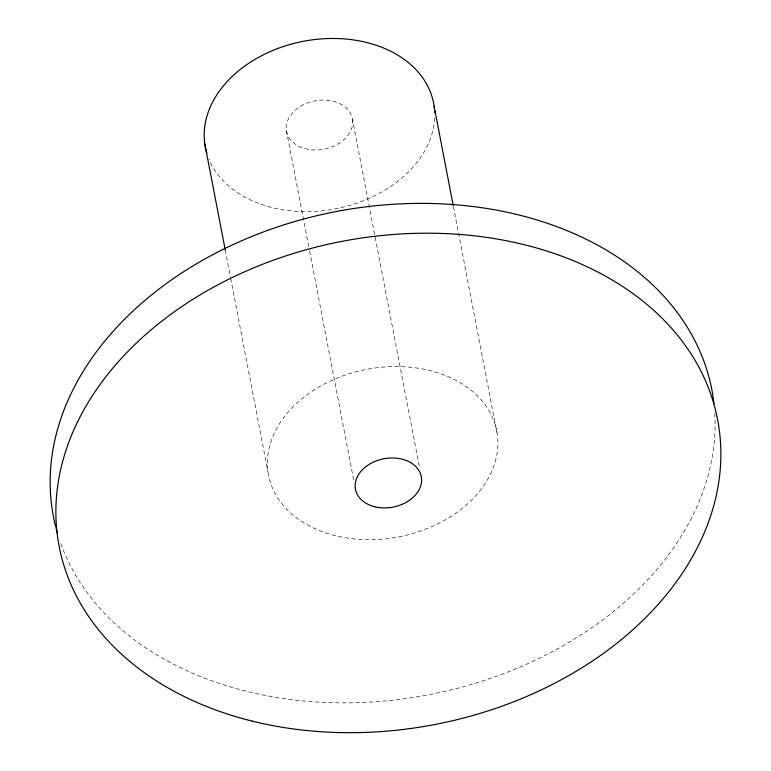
<?xml version="1.0" encoding="UTF-8"?>
<svg xmlns="http://www.w3.org/2000/svg" width="771" height="771" viewBox="0 0 771 771"><rect width="100%" height="100%" fill="white"/><g stroke="black" fill="none" stroke-linecap="round" stroke-linejoin="round"><path stroke-width="0.58" stroke-dasharray="3.85 2.89" d="M453.435 206.609L497.295 434.372A116.228 85.282 -10.9 0 1 335.452 535.691A116.228 85.282 -10.9 0 1 315.137 389.297A116.228 85.282 -10.9 0 1 497.295 434.372M352.53 119.64A33.529 24.605 -10.9 0 1 305.846 148.861A33.529 24.605 -10.9 0 1 299.986 106.629A33.529 24.605 -10.9 0 1 352.53 119.64L419.626 468.084M286.378 130.453L309.344 249.756M309.576 250.932L353.928 481.268M225.238 250.006L230.462 277.146M230.693 278.331L267.961 471.871M714.804 413.314A335.269 245.997 -10.9 0 1 430.073 694.498A335.269 245.997 -10.9 0 1 59.868 540.837M434.642 118.03A116.228 85.282 -10.9 0 1 334.036 209.076A116.228 85.282 -10.9 0 1 208.97 159.183"/><path stroke-width="1.16" d="M434.121 106.302L453.203 205.433M204.787 143.791L225.238 250.006M206.821 153.14A116.228 85.282 -10.9 0 1 302.724 41.422A116.228 85.282 -10.9 0 1 434.372 108.412M434.555 110.532A116.228 85.282 -10.9 0 1 434.671 112.672M55.772 527.085A335.269 245.997 -10.9 0 1 338.373 211.129A335.269 245.997 -10.9 0 1 713.985 403.773M57.343 532.848A335.269 245.997 -10.9 0 1 56.071 528.241M252.3 721.136A335.269 245.997 -10.9 0 0 719.141 428.869A335.269 245.997 -10.9 0 0 193.675 298.83A335.269 245.997 -10.9 0 0 252.3 721.136M374.764 506.769A33.529 24.605 -10.9 0 0 421.448 477.538A33.529 24.605 -10.9 0 0 368.904 464.537A33.529 24.605 -10.9 0 0 374.764 506.769"/></g></svg>
